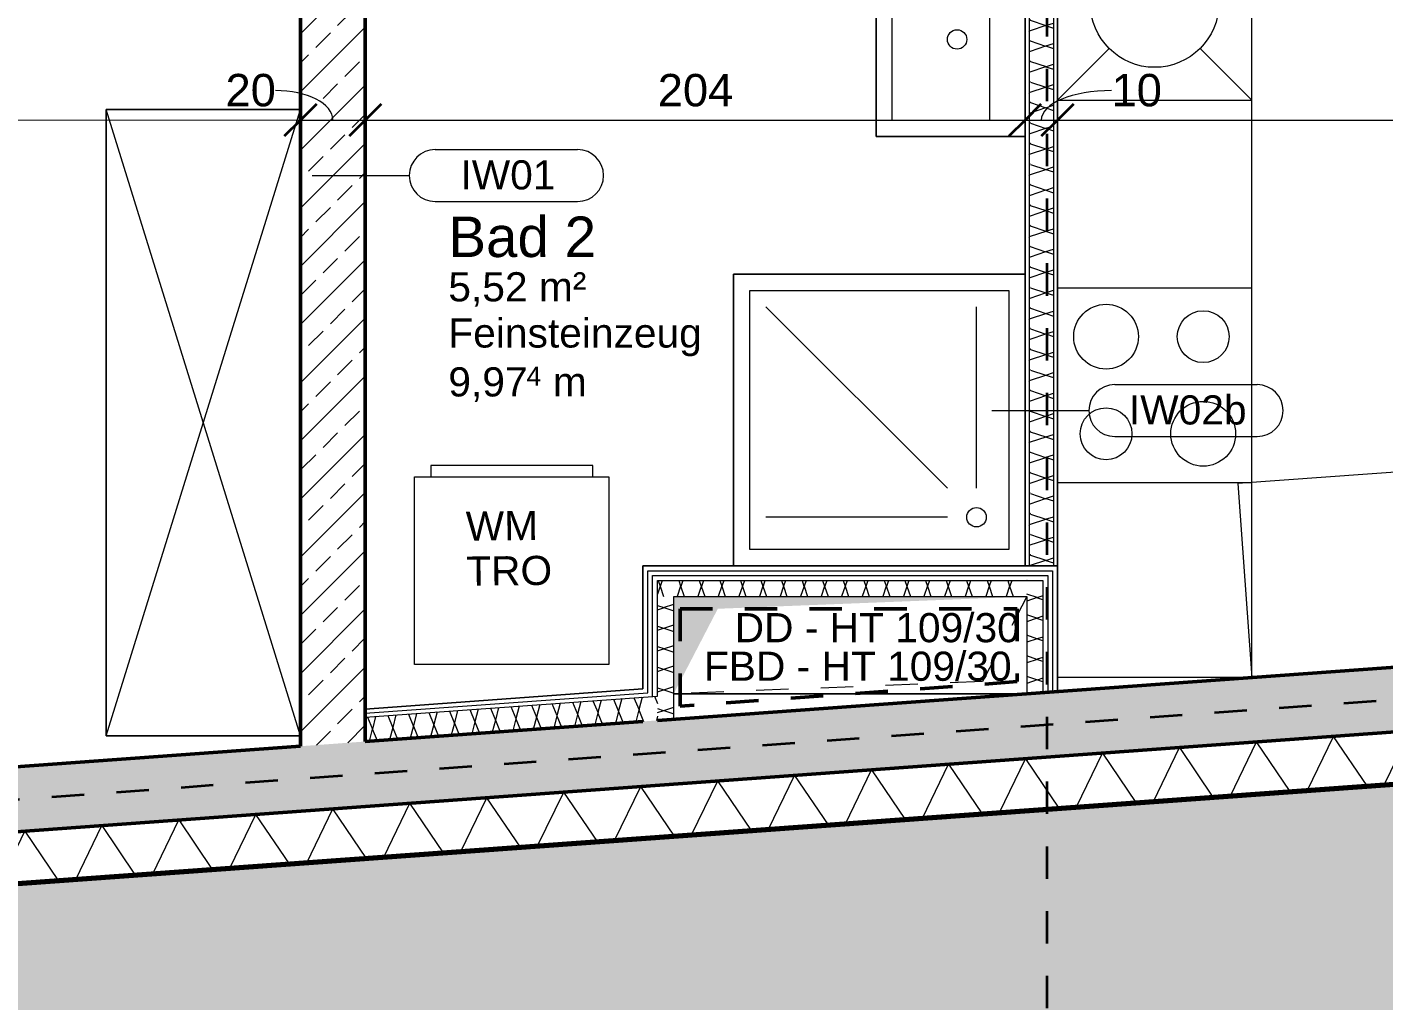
# Model space of a CAD drawing. Header units: metres. Extents: x -67.4 to -27.2, y 43.9 to 89.6.
# Drawn here: x -50.126 to -45.936, y 47.593 to 50.599 of the extents above; entities that cross this region are included whole.
import ezdxf

# ---------------------------------------------------------------- set-up
doc = ezdxf.new("R2010")
doc.units = ezdxf.units.M
doc.linetypes.add('Strich Punkt Mittel', pattern=[0.015875, 0.00635, -0.004763, 0, -0.004763])
doc.linetypes.add('Verdeckt', pattern=[0.003, 0.002, -0.001])
for name, color, linetype, lineweight in [('A-DETL-GENF_', 92, 'Continuous', 13), ('A-DETL-MBND', 5, 'Continuous', 5), ('A_2D', 7, 'Continuous', 13), ('A_Bemassung-50_', 4, 'Continuous', 9), ('A_Bemassung_', 4, 'Continuous', 9), ('A_Beschriftung_', 7, 'Continuous', 9), ('A_Brandabschnitte', 30, 'Verdeckt', 50), ('A_Decken', 8, 'Continuous', 13), ('A_Durchbruch_', 7, 'Continuous', 5), ('A_Durchbruch_Projektion', 8, 'Verdeckt', 5), ('A_Grundstuecksgrenze', 5, 'Continuous', 70), ('A_Moebel', 6, 'Continuous', 13), ('A_Raeume_', 7, 'Continuous', 5), ('A_Raeume_Beschriftung_', 7, 'Continuous', 9), ('A_Raster_', 1, 'Continuous', 9), ('A_Sanitaer', 3, 'Continuous', 13), ('A_Waende', 7, 'Continuous', 13), ('Text', 130, 'Continuous', 9)]:
    doc.layers.add(name, color=color, linetype=linetype, lineweight=lineweight)
doc.styles.add('Arial_2', font='arial.ttf', dxfattribs={"height": 0.09})
doc.styles.add('Arial_3', font='arial.ttf', dxfattribs={"height": 0.125})
doc.styles.add('Arial_4', font='arial.ttf', dxfattribs={"height": 0.05849})
doc.styles.add('Arial_5', font='arial.ttf', dxfattribs={"height": 0.1})
doc.dimstyles.new('WGA-Bemaßung', dxfattribs={"dimscale": 0.3048, "dimtxt": 0.102026, "dimasz": 0.328084, "dimexe": 0.246063, "dimexo": 0.0625, "dimgap": 0.04101, "dimtad": 1, "dimdec": 1, "dimlfac": 100, "dimrnd": 0.5, "dimdsep": 46, "dimtxsty": 'Arial_5', "dimblk1": 'OBLIQUE', "dimblk2": 'OBLIQUE', "dimsah": 1, "dimcen": 0.09, "dimdle": 0.246063, "dimazin": 2, "dimtfac": 1, "dimtdec": 4, "dimtix": 1, "dimtmove": 0, "dimatfit": 3, "dimfxl": 0.656168, "dimfxlon": 1, "dimtvp": 1, "dimtolj": 1, "dimtzin": 0, "dimarcsym": 2})
doc.dimstyles.new('WGA-Bemaßung_3', dxfattribs={"dimscale": 0.3048, "dimtxt": 0.102026, "dimasz": 0.328084, "dimexe": 0.246063, "dimexo": 0.0625, "dimgap": 0.04101, "dimtad": 1, "dimdec": 1, "dimlfac": 100, "dimrnd": 0.5, "dimdsep": 46, "dimtxsty": 'Arial_5', "dimblk1": 'OBLIQUE', "dimblk2": 'OBLIQUE', "dimsah": 1, "dimcen": 0.09, "dimdle": 0.246063, "dimazin": 2, "dimtfac": 1, "dimtdec": 4, "dimtix": 1, "dimtmove": 1, "dimatfit": 3, "dimfxl": 0.656168, "dimfxlon": 1, "dimtvp": 1, "dimtolj": 1, "dimtzin": 0, "dimarcsym": 2})
pattern_1 = [(45, (0, 0), (-0.08980256, 0.08980256), []), (45, (0.0898, 0), (-0.08980256, 0.08980256), [0.0635, -0.03175])]

# ---------------------------------------------------------------- blocks, each defined once
blk = doc.blocks.new('Sani_Waschmaschine - 600x600-V9-263_PP_01OG_BT2')
at = {"layer": 'A_Sanitaer'}
for p, q in [((0.0175, 0.0484), (0.0175, 0.0134)), ((0.0238, 0.0484), (0.0175, 0.0484)), ((0.5175, 0.0484), (0.0175, 0.0484)), ((0.0423, 0.0484), (0.0238, 0.0484)), ((0.0721, 0.0484), (0.0423, 0.0484)), ((0.1116, 0.0484), (0.0721, 0.0484)), ((0.159, 0.0484), (0.1116, 0.0484)), ((0.2119, 0.0484), (0.159, 0.0484)), ((0.2675, 0.0484), (0.2119, 0.0484)), ((0.3231, 0.0484), (0.2675, 0.0484)), ((0.376, 0.0484), (0.3231, 0.0484)), ((0.4234, 0.0484), (0.376, 0.0484)), ((0.463, 0.0484), (0.4234, 0.0484)), ((0.4928, 0.0484), (0.463, 0.0484)), ((0.5112, 0.0484), (0.4928, 0.0484)), ((0.5175, 0.0484), (0.5112, 0.0484)), ((0.5175, 0.0134), (0.5175, 0.0484)), ((-0.0325, 0.0134), (0.5675, 0.0134)), ((-0.0325, -0.5666), (-0.0325, 0.0134)), ((0.0175, 0.0134), (0.0238, 0.0134)), ((0.0175, 0.0134), (0.5175, 0.0134)), ((0.0238, 0.0134), (0.0423, 0.0134)), ((0.0423, 0.0134), (0.0721, 0.0134)), ((0.0721, 0.0134), (0.1116, 0.0134)), ((0.1116, 0.0134), (0.159, 0.0134)), ((0.159, 0.0134), (0.2119, 0.0134)), ((0.2119, 0.0134), (0.2675, 0.0134)), ((0.2675, 0.0134), (0.3231, 0.0134)), ((0.3231, 0.0134), (0.376, 0.0134)), ((0.376, 0.0134), (0.4234, 0.0134)), ((0.4234, 0.0134), (0.463, 0.0134)), ((0.463, 0.0134), (0.4928, 0.0134)), ((0.4928, 0.0134), (0.5112, 0.0134)), ((0.5112, 0.0134), (0.5175, 0.0134)), ((0.5675, 0.0134), (0.5675, -0.5666)), ((0.5675, -0.5666), (-0.0325, -0.5666))]:
    blk.add_line(p, q, dxfattribs=at)
blk = doc.blocks.new('Sani_Kueche_Zeile - Tiefe_600-6531665-263_PP_01OG_BT2')
at = {"layer": 'A_Sanitaer'}
for p, q in [((-1.2005, 0.0254), (-1.2005, -0.5746)), ((-0.8568, 0.0254), (-1.1638, 0.0254)), ((-0.5991, 0.0254), (-0.8568, 0.0254)), ((0.0009, 0.0254), (-0.5991, 0.0254)), ((0.9807, 0.0254), (0.0009, 0.0254)), ((1.7807, 0.0254), (0.9807, 0.0254)), ((1.7807, -0.5746), (1.7807, 0.0254)), ((-1.2005, -0.5746), (-0.5991, -0.5746)), ((-0.5991, -0.5746), (0.0009, -0.5746)), ((0.0009, -0.5746), (0.9807, -0.5746)), ((0.9807, -0.5746), (1.7807, -0.5746))]:
    blk.add_line(p, q, dxfattribs=at)
blk = doc.blocks.new('Sani_Waschtisch_Wandbasiert_eckig_einzel - 600 x 460-11578094-263_PP_01OG_BT2')
at = {"layer": 'A_Sanitaer', "lineweight": 5}
for p, q in [((0.4226, 0.51), (-0.1774, 0.51)), ((-0.1774, 0.51), (-0.1774, 0.05)), ((-0.1774, 0.05), (-0.1774, 0.51)), ((-0.1774, 0.51), (0.4226, 0.51)), ((0.4226, 0.05), (0.4226, 0.51)), ((0.4226, 0.51), (0.4226, 0.05)), ((-0.1274, 0.16), (-0.1274, 0.46)), ((-0.1274, 0.46), (0.3726, 0.46)), ((0.3726, 0.46), (0.3726, 0.16)), ((0.3726, 0.16), (-0.1274, 0.16))]:
    blk.add_line(p, q, dxfattribs=at)
blk.add_circle((0.1226, 0.26), 0.03, dxfattribs=at)
blk = doc.blocks.new('Moeb_Schrank - Schrank_2m_60cm-4872651-263_PP_01OG_BT2')
at = {"layer": 'A_Moebel', "color": 8}
for p, q in [((0, 0), (1.9331, 0.6)), ((0, 0.6), (1.9331, 0)), ((1.9331, 0.6), (0, 0.6)), ((0, 0.6), (0, 0)), ((0, 0), (0, 0.6)), ((0, 0.6), (1.9331, 0.6)), ((1.9331, 0), (1.9331, 0.6)), ((1.9331, 0.6), (1.9331, 0)), ((0, 0), (1.9331, 0)), ((1.9331, 0), (0, 0))]:
    blk.add_line(p, q, dxfattribs=at)
blk = doc.blocks.new('Sani_Kueche_Zeile - Tiefe_600-4903355-263_PP_01OG_BT2')
at = {"layer": 'A_Sanitaer'}
for p, q in [((-1.2005, 0.0254), (-1.2005, -0.5746)), ((0.5995, -0.5746), (0.5995, 0.0254)), ((-1.2005, -0.5746), (-0.6005, -0.5746)), ((-0.6005, -0.5746), (0.5995, -0.5746))]:
    blk.add_line(p, q, dxfattribs=at)
blk = doc.blocks.new('MSys_Kueche_Herd - 600-V55-263_PP_01OG_BT2')
at = {"layer": 'A_Moebel'}
for p, q in [((-1.2005, 0.0254), (-1.2005, -0.5746)), ((-1.2005, 0.0254), (-1.2005, -0.5746)), ((-0.6005, -0.5746), (-0.6005, 0.0254)), ((-0.6005, -0.5746), (-0.6005, 0.0254)), ((-1.2005, -0.5746), (-0.6005, -0.5746)), ((-1.2005, -0.5746), (-0.6005, -0.5746))]:
    blk.add_line(p, q, dxfattribs=at)
for centre, radius in [((-0.7505, -0.1246), 0.1), ((-1.0505, -0.1246), 0.08), ((-1.0505, -0.4246), 0.1), ((-0.7505, -0.4246), 0.08)]:
    blk.add_circle(centre, radius, dxfattribs=at)
blk = doc.blocks.new('MSys_Kueche_Geschirrspueler - 600-5681845-263_PP_01OG_BT2')
at = {"layer": 'A_Moebel'}
for p, q in [((-1.0409, -0.1342), (-1.2005, 0.0254)), ((-0.6005, 0.0254), (-1.2005, 0.0254)), ((-1.2005, 0.0254), (-1.2005, -0.5746)), ((-0.6005, 0.0254), (-0.7601, -0.1342)), ((-0.6005, -0.5746), (-0.6005, 0.0254)), ((-1.0409, -0.415), (-1.2005, -0.5746)), ((-0.6005, -0.5746), (-0.7601, -0.415))]:
    blk.add_line(p, q, dxfattribs=at)
blk.add_circle((-0.9005, -0.2746), 0.1985, dxfattribs=at)
blk = doc.blocks.new('Sani_Duschwanne_Rechteck - 900x900 Aufsatz-425050-263_PP_01OG_BT2')
at = {"layer": 'A_Sanitaer', "lineweight": 5}
for p, q in [((0.4327, 0.9), (-0.4673, 0.9)), ((-0.4673, 0.9), (0.4327, 0.9)), ((0.4327, 0), (0.4327, 0.9)), ((0.4327, 0.9), (0.4327, 0)), ((-0.4173, 0.05), (-0.4173, 0.85)), ((-0.4173, 0.85), (0.3827, 0.85)), ((0.3827, 0.85), (0.3827, 0.05)), ((-0.3173, 0.24), (-0.3173, 0.8)), ((-0.2273, 0.24), (0.3327, 0.8)), ((-0.2273, 0.15), (0.3327, 0.15)), ((0.3827, 0.05), (-0.4173, 0.05))]:
    blk.add_line(p, q, dxfattribs=at)
blk.add_circle((-0.3173, 0.15), 0.03, dxfattribs=at)
blk = doc.blocks.new('Symbol_Schatten - Bodendurchbruch_Schatten-10181165-263_PP_01OG_BT2')
at = {"layer": 'A-DETL-MBND'}
for p, q in [((-0.545, -0.15), (0.5397, -0.15)), ((0.5397, -0.15), (-0.545, -0.15))]:
    blk.add_line(p, q, dxfattribs=at)
blk = doc.blocks.new('Symbol_Schatten - Bodendurchbruch_Schatten-V91-263_PP_01OG_BT2')
at = {"layer": 'A-DETL-GENF_'}
blk.add_hatch(color=256, dxfattribs=at).paths.add_polyline_path([(-0.545, -0.15), (-0.4088, 0.1125), (0.54, 0.15), (-0.545, 0.1499), (-0.545, -0.117)])
at = {"layer": 'A_2D'}
blk.add_line((0.5397, -0.15), (-0.545, -0.15), dxfattribs=at)
at = {"layer": 'A_Durchbruch_'}
blk.add_line((-0.545, -0.15), (0.5397, -0.15), dxfattribs=at)
blk = doc.blocks.new('Symbol_Schatten_Verdeckt_unten - Bodendurchbruch_Schatten_Verdeckt_unten-10181167-263_PP_01OG_BT2')
at = {"layer": 'A_Durchbruch_Projektion'}
for p, q in [((-0.545, -0.15), (-0.545, 0.15)), ((-0.545, 0.15), (0.545, 0.15)), ((-0.40875, 0.1125), (0.545, 0.15)), ((0.545, 0.15), (0.545, -0.15)), ((-0.545, -0.15), (-0.40875, 0.1125)), ((0.545, -0.15), (-0.545, -0.15))]:
    blk.add_line(p, q, dxfattribs=at)
blk = doc.blocks.new('Family - ___-3180367-263_PP_01OG_BT2')
at = {"layer": 'A_Grundstuecksgrenze'}
blk.add_line((-31.8179, 64.901), (-19.6942, 60.8437), dxfattribs=at)
blk = doc.blocks.new('BS_Wand_Lollipop - rechts_oben-2026913-263_PP_01OG_BT2')
at = {"layer": 'A_Beschriftung_'}
for p, q in [((0.0046, 0.0016), (0.0134, 0.0016)), ((-0.003, 0), (0.003, 0)), ((0.0046, -0.0016), (0.0134, -0.0016))]:
    blk.add_line(p, q, dxfattribs=at)
for centre, start, end in [((0.0046, 0), 90, 270), ((0.0134, 0), 270, 90)]:
    blk.add_arc(centre, 0.0016, start, end, dxfattribs=at)
blk = doc.blocks.new('DIMBLOCK310-263_PP_01OG_BT2')
at = {"layer": 'A_Bemassung-50_', "transparency": 16777216}
for p, q in [((-53.9889, 50.3126), (-53.9889, 50.5126)), ((-49.2815, 50.3125), (-49.2815, 50.5125)), ((-54.0639, 50.3126), (-49.2815, 50.3125)), ((-53.9889, 50.3126), (-53.9889, 50.2376)), ((-49.2815, 50.3125), (-49.2815, 50.2375))]:
    blk.add_line(p, q, dxfattribs=at)
at = {"layer": 'A_Bemassung-50_', "lineweight": 35, "transparency": 16777216}
for p, q in [((-53.9889, 50.3126), (-53.9389, 50.3626)), ((-49.2815, 50.3125), (-49.2315, 50.3625)), ((-53.9889, 50.3126), (-54.0389, 50.2626)), ((-49.2815, 50.3125), (-49.3315, 50.2625))]:
    blk.add_line(p, q, dxfattribs=at)
at = {"layer": 'A_Bemassung-50_', "color": 0, "transparency": 16777216, "insert": (-51.8087, 50.4549), "char_height": 0.1, "width": 0.416266, "attachment_point": 1, "rotation": 359.9983, "line_spacing_factor": 0.941778, "style": 'Arial_5'}
blk.add_mtext('470,5', dxfattribs=at)
blk = doc.blocks.new('_Oblique')
at = {"color": 0, "linetype": 'ByBlock', "lineweight": -2}
blk.add_line((-0.5, -0.5), (0.5, 0.5), dxfattribs=at)
blk = doc.blocks.new('DIMBLOCK311-263_PP_01OG_BT2')
at = {"layer": 'A_Bemassung-50_', "transparency": 16777216}
for p, q in [((-49.2815, 50.3125), (-49.2815, 50.5125)), ((-49.0815, 50.3124), (-49.0815, 50.5124)), ((-49.2815, 50.3125), (-49.0815, 50.3124)), ((-49.2815, 50.3125), (-49.2815, 50.2375)), ((-49.0815, 50.3124), (-49.0815, 50.2374))]:
    blk.add_line(p, q, dxfattribs=at)
at = {"layer": 'A_Bemassung-50_', "lineweight": 35, "transparency": 16777216}
for p, q in [((-49.2815, 50.3125), (-49.2315, 50.3625)), ((-49.0815, 50.3124), (-49.0315, 50.3624)), ((-49.2815, 50.3125), (-49.3315, 50.2625)), ((-49.0815, 50.3124), (-49.1315, 50.2625))]:
    blk.add_line(p, q, dxfattribs=at)
at = {"layer": 'A_Bemassung-50_', "transparency": 16777216}
blk.add_ellipse((-49.3591, 50.3125), major_axis=(-0.1776, 0), ratio=0.512395, start_param=3.141593, end_param=4.712389, dxfattribs=at)
at = {"layer": 'A_Bemassung-50_', "color": 0, "transparency": 16777216, "insert": (-49.5129, 50.4548), "char_height": 0.1, "width": 0.184588, "attachment_point": 1, "rotation": 359.9983, "line_spacing_factor": 0.941778, "style": 'Arial_5'}
blk.add_mtext('20', dxfattribs=at)
blk = doc.blocks.new('DIMBLOCK312-263_PP_01OG_BT2')
at = {"layer": 'A_Bemassung-50_', "transparency": 16777216}
for p, q in [((-49.0815, 50.3124), (-49.0815, 50.5124)), ((-47.044, 50.3124), (-47.044, 50.5124)), ((-49.0815, 50.3124), (-47.044, 50.3124)), ((-49.0815, 50.3124), (-49.0815, 50.2374)), ((-47.044, 50.3124), (-47.044, 50.2374))]:
    blk.add_line(p, q, dxfattribs=at)
at = {"layer": 'A_Bemassung-50_', "lineweight": 35, "transparency": 16777216}
for p, q in [((-49.0815, 50.3124), (-49.0315, 50.3624)), ((-47.044, 50.3124), (-46.994, 50.3624)), ((-49.0815, 50.3124), (-49.1315, 50.2625)), ((-47.044, 50.3124), (-47.094, 50.2624))]:
    blk.add_line(p, q, dxfattribs=at)
at = {"layer": 'A_Bemassung-50_', "color": 0, "transparency": 16777216, "insert": (-48.1782, 50.4547), "char_height": 0.1, "width": 0.276883, "attachment_point": 1, "rotation": 359.9983, "line_spacing_factor": 0.941778, "style": 'Arial_5'}
blk.add_mtext('204', dxfattribs=at)
blk = doc.blocks.new('DIMBLOCK313-263_PP_01OG_BT2')
at = {"layer": 'A_Bemassung-50_', "transparency": 16777216}
for p, q in [((-47.044, 50.3124), (-47.044, 50.5124)), ((-46.944, 50.3124), (-46.944, 50.5124)), ((-47.044, 50.3124), (-46.944, 50.3124)), ((-47.044, 50.3124), (-47.044, 50.2374)), ((-46.944, 50.3124), (-46.944, 50.2374))]:
    blk.add_line(p, q, dxfattribs=at)
at = {"layer": 'A_Bemassung-50_', "lineweight": 35, "transparency": 16777216}
for p, q in [((-47.044, 50.3124), (-46.994, 50.3624)), ((-46.944, 50.3124), (-46.894, 50.3624)), ((-47.044, 50.3124), (-47.094, 50.2624)), ((-46.944, 50.3124), (-46.994, 50.2624))]:
    blk.add_line(p, q, dxfattribs=at)
at = {"layer": 'A_Bemassung-50_', "transparency": 16777216}
blk.add_ellipse((-46.777, 50.3124), major_axis=(-0.2171, 0), ratio=0.419162, start_param=4.712389, end_param=6.283185, dxfattribs=at)
at = {"layer": 'A_Bemassung-50_', "color": 0, "transparency": 16777216, "insert": (-46.777, 50.4547), "char_height": 0.1, "width": 0.184588, "attachment_point": 1, "rotation": 359.9983, "line_spacing_factor": 0.941778, "style": 'Arial_5'}
blk.add_mtext('10', dxfattribs=at)
blk = doc.blocks.new('DIMBLOCK314-263_PP_01OG_BT2')
at = {"layer": 'A_Bemassung-50_', "transparency": 16777216}
for p, q in [((-46.944, 50.3124), (-46.944, 50.5124)), ((-40.2188, 50.3122), (-40.2188, 50.5122)), ((-46.944, 50.3124), (-40.1438, 50.3122)), ((-46.944, 50.3124), (-46.944, 50.2374)), ((-40.2188, 50.3122), (-40.2188, 50.2372))]:
    blk.add_line(p, q, dxfattribs=at)
at = {"layer": 'A_Bemassung-50_', "lineweight": 35, "transparency": 16777216}
for p, q in [((-46.944, 50.3124), (-46.894, 50.3624)), ((-40.2188, 50.3122), (-40.1688, 50.3622)), ((-46.944, 50.3124), (-46.994, 50.2624)), ((-40.2188, 50.3122), (-40.2688, 50.2622))]:
    blk.add_line(p, q, dxfattribs=at)
at = {"layer": 'A_Bemassung-50_', "color": 0, "transparency": 16777216, "insert": (-43.7549, 50.4546), "char_height": 0.1, "width": 0.416266, "attachment_point": 1, "rotation": 359.9983, "line_spacing_factor": 0.941778, "style": 'Arial_5'}
blk.add_mtext('672,5', dxfattribs=at)

msp = doc.modelspace()

# ---------------------------------------------------------------- hatches: boundary and pattern name
at = {"layer": 'A-DETL-GENF_'}
msp.add_hatch(color=253, dxfattribs=at).paths.add_polyline_path([(-54.2379, 44.7336), (-32.3013, 44.7336), (-32.3013, 52.5466), (-33.0402, 52.2443), (-41.5978, 48.5741), (-54.349, 47.6519), (-54.449, 47.6519), (-54.349, 46.2693)])
at = {"layer": 'A_Waende', "lineweight": 5}
h = msp.add_hatch(dxfattribs=at)
h.set_pattern_fill('FP_4', color=250, style=0, pattern_type=2)
h.set_pattern_definition(pattern_1)
h.paths.add_polyline_path([(-49.2816, 48.3793), (-49.0816, 48.3938), (-49.0816, 51.5612), (-49.2815, 51.5612), (-49.2816, 48.3938)])
h = msp.add_hatch(dxfattribs=at)
h.set_pattern_fill('FP_152', color=250, angle=-112.36, style=0, pattern_type=2)
h.set_pattern_definition([(314.998, (-47.0438, 50.25523), (0.2539954, -0.1270123), [0.02245, -0.15715]), (314.998, (-46.93266, 50.20735), (0.2539954, -0.1270123), [0.02245, -0.15715]), (314.998, (-47.04405, 50.19153), (0.2539954, -0.1270123), [0.02245, -0.15715]), (314.998, (-46.93291, 50.14365), (0.2539954, -0.1270123), [0.02245, -0.15715]), (341.563, (-47.027803, 50.238915), (0.5079932, -0.1270184), [0.0502, -0.35141]), (341.563, (-46.98042, 50.22267), (0.5079932, -0.1270184), [0.0502, -0.35141]), (341.563, (-47.028053, 50.17522), (0.5079932, -0.1270184), [0.0502, -0.35141]), (341.563, (-46.98029, 50.1599), (0.5079932, -0.1270184), [0.0502, -0.35141]), (44.998, (-46.93272, 50.23873), (-0.254004, -0.1269946), [0.02245, -0.15715]), (44.998, (-47.04405, 50.19153), (-0.254004, -0.1269946), [0.02245, -0.15715]), (44.998, (-46.93297, 50.17504), (-0.254004, -0.1269946), [0.02245, -0.15715]), (44.998, (-47.0443, 50.12784), (-0.254004, -0.1269946), [0.02245, -0.15715]), (18.433, (-46.98042, 50.22267), (-0.5080021, -0.126983), [0.0502, -0.35141]), (18.433, (-47.027738, 50.20753), (-0.5080021, -0.126983), [0.0502, -0.35141]), (18.433, (-46.98029, 50.1599), (-0.5080021, -0.126983), [0.0502, -0.35141]), (18.433, (-47.027987, 50.143836), (-0.5080021, -0.126983), [0.0502, -0.35141])])
h.paths.add_polyline_path([(-46.9566, 48.9361), (-46.9566, 51.5611), (-47.0315, 51.5611), (-47.0315, 48.9361), (-47.0289, 48.9361)])
h = msp.add_hatch(dxfattribs=at)
h.set_pattern_fill('FP_4', color=250, style=0, pattern_type=2)
h.set_pattern_definition(pattern_1)
h.paths.add_polyline_path([(-54.189, 47.8239), (-41.6362, 48.7318), (-41.6841, 48.9288), (-48.1291, 48.4627), (-48.1291, 48.4627), (-54.189, 48.0244)])
h = msp.add_hatch(dxfattribs=at)
h.set_pattern_fill('FP_150', color=250, angle=-112.36, style=0, pattern_type=2)
h.set_pattern_definition([(225, (-47.63198, 48.93578), (-0.127003, -0.254), [0.02245, -0.15715]), (225, (-47.67948, 48.82556), (-0.127003, -0.254), [0.02245, -0.15715]), (225, (-47.694745, 48.93565), (-0.127003, -0.254), [0.02245, -0.15715]), (225, (-47.74263, 48.824505), (-0.127003, -0.254), [0.02245, -0.15715]), (251.565, (-47.646983, 48.920324), (-0.1270007, -0.5079977), [0.0502, -0.35141]), (251.565, (-47.66323, 48.872942), (-0.1270007, -0.5079977), [0.0502, -0.35141]), (251.565, (-47.710677, 48.920574), (-0.1270007, -0.5079977), [0.0502, -0.35141]), (251.565, (-47.726924, 48.87319), (-0.1270007, -0.5079977), [0.0502, -0.35141]), (315, (-47.64717, 48.825245), (-0.127003, 0.254), [0.02245, -0.15715]), (315, (-47.694745, 48.93565), (-0.127003, 0.254), [0.02245, -0.15715]), (315, (-47.71086, 48.825495), (-0.127003, 0.254), [0.02245, -0.15715]), (315, (-47.75844, 48.9359), (-0.127003, 0.254), [0.02245, -0.15715]), (288.435, (-47.66323, 48.872942), (-0.1270007, 0.5079977), [0.0502, -0.35141]), (288.435, (-47.679292, 48.92064), (-0.1270007, 0.5079977), [0.0502, -0.35141]), (288.435, (-47.726924, 48.87319), (-0.1270007, 0.5079977), [0.0502, -0.35141]), (288.435, (-47.742986, 48.92089), (-0.1270007, 0.5079977), [0.0502, -0.35141])])
h.paths.add_polyline_path([(-48.049, 48.8411), (-47.0391, 48.8411), (-47.0391, 48.8911), (-48.1791, 48.8911), (-48.1791, 48.8411), (-48.1291, 48.8411)])
h = msp.add_hatch(dxfattribs=at)
h.set_pattern_fill('FP_57', color=250, angle=247.64, style=0, pattern_type=2)
h.set_pattern_definition([(135, (-46.94378, 48.742435), (-0.253995, 0.127012), [0.02245, -0.15715]), (135, (-47.05531, 48.78939), (-0.253995, 0.127012), [0.02245, -0.15715]), (134.998, (-46.943915, 48.8052), (-0.253995, 0.127012), [0.02245, -0.15715]), (134.998, (-47.05506, 48.853085), (-0.253995, 0.127012), [0.02245, -0.15715]), (161.563, (-46.96016, 48.757822), (-0.507993, 0.1270184), [0.0502, -0.35141]), (161.563, (-47.007544, 48.77407), (-0.507993, 0.1270184), [0.0502, -0.35141]), (161.563, (-46.959912, 48.821516), (-0.507993, 0.1270184), [0.0502, -0.35141]), (161.563, (-47.007294, 48.837763), (-0.507993, 0.1270184), [0.0502, -0.35141]), (225, (-47.05524, 48.75801), (0.254004, 0.126995), [0.02245, -0.15715]), (224.998, (-46.943915, 48.8052), (0.254004, 0.126995), [0.02245, -0.15715]), (224.998, (-47.05499, 48.8217), (0.254004, 0.126995), [0.02245, -0.15715]), (224.998, (-46.94459, 48.86928), (0.254004, 0.126995), [0.02245, -0.15715]), (198.433, (-47.007544, 48.77407), (0.508002, 0.126983), [0.0502, -0.35141]), (198.433, (-46.959847, 48.79013), (0.508002, 0.126983), [0.0502, -0.35141]), (198.433, (-47.007294, 48.837763), (0.508002, 0.126983), [0.0502, -0.35141]), (198.433, (-46.959978, 48.8529), (0.508002, 0.126983), [0.0502, -0.35141])])
h.paths.add_polyline_path([(-47.0391, 48.5415), (-46.9891, 48.5457), (-46.9891, 48.8911), (-47.0391, 48.8911), (-47.0391, 48.5419)])
h = msp.add_hatch(dxfattribs=at)
h.set_pattern_fill('FP_151', color=250, angle=-112.36, style=0, pattern_type=2)
h.set_pattern_definition([(315, (-48.22383, 48.64832), (0.253995, -0.127012), [0.02245, -0.15715]), (315, (-48.11269, 48.60044), (0.253995, -0.127012), [0.02245, -0.15715]), (314.998, (-48.22408, 48.58463), (0.253995, -0.127012), [0.02245, -0.15715]), (314.998, (-48.11256, 48.53767), (0.253995, -0.127012), [0.02245, -0.15715]), (341.563, (-48.20876, 48.63239), (0.507993, -0.1270184), [0.0502, -0.35141]), (341.563, (-48.160072, 48.616686), (0.507993, -0.1270184), [0.0502, -0.35141]), (341.563, (-48.207704, 48.56924), (0.507993, -0.1270184), [0.0502, -0.35141]), (341.563, (-48.160322, 48.552992), (0.507993, -0.1270184), [0.0502, -0.35141]), (45, (-48.11238, 48.63275), (-0.254004, -0.126995), [0.02245, -0.15715]), (44.998, (-48.22408, 48.58463), (-0.254004, -0.126995), [0.02245, -0.15715]), (44.998, (-48.112625, 48.569055), (-0.254004, -0.126995), [0.02245, -0.15715]), (44.998, (-48.22395, 48.52186), (-0.254004, -0.126995), [0.02245, -0.15715]), (18.433, (-48.160072, 48.616686), (-0.508002, -0.126983), [0.0502, -0.35141]), (18.433, (-48.20777, 48.600624), (-0.508002, -0.126983), [0.0502, -0.35141]), (18.433, (-48.160322, 48.552992), (-0.508002, -0.126983), [0.0502, -0.35141]), (18.433, (-48.20802, 48.53693), (-0.508002, -0.126983), [0.0502, -0.35141])])
h.paths.add_polyline_path([(-48.1791, 48.4591), (-48.1291, 48.4627), (-48.1291, 48.8411), (-48.1791, 48.8411), (-48.1791, 48.4606)])
h = msp.add_hatch(dxfattribs=at)
h.set_pattern_fill('FP_2', color=250, angle=-157.36, style=0, pattern_type=2)
h.set_pattern_definition([(184.137, (-47.9932, 48.2723), (0.0148886, -0.205842), []), (244.137, (-47.9932, 48.2723), (0.1857, -0.090023), []), (304.137, (-47.9932, 48.2723), (0.1708203, 0.115815), [])])
h.paths.add_polyline_path([(-54.349, 47.6519), (-41.5978, 48.5741), (-41.6362, 48.7318), (-54.349, 47.8123), (-54.349, 47.6519)])
h = msp.add_hatch(dxfattribs=at)
h.set_pattern_fill('FP_153', color=250, angle=-112.36, style=0, pattern_type=2)
h.set_pattern_definition([(229.137, (-48.65289, 48.5253), (-0.108349, -0.2625), [0.02245, -0.15715]), (229.137, (-48.69245, 48.41073), (-0.108349, -0.2625), [0.02245, -0.15715]), (229.137, (-48.71664, 48.52016), (-0.108349, -0.2625), [0.02245, -0.15715]), (229.137, (-48.75582, 48.40652), (-0.108349, -0.2625), [0.02245, -0.15715]), (255.702, (-48.667356, 48.50854), (-0.090022, -0.515836), [0.0502, -0.35141]), (255.702, (-48.679904, 48.459635), (-0.090022, -0.515836), [0.0502, -0.35141]), (255.702, (-48.731103, 48.503403), (-0.090022, -0.515836), [0.0502, -0.35141]), (255.702, (-48.74365, 48.4545), (-0.090022, -0.515836), [0.0502, -0.35141]), (319.137, (-48.66031, 48.41265), (-0.144996, 0.244176), [0.02245, -0.15715]), (319.137, (-48.71664, 48.52016), (-0.144996, 0.244176), [0.02245, -0.15715]), (319.137, (-48.72367, 48.40844), (-0.144996, 0.244176), [0.02245, -0.15715]), (319.137, (-48.78001, 48.51595), (-0.144996, 0.244176), [0.02245, -0.15715]), (292.572, (-48.679904, 48.459635), (-0.1633175, 0.497512), [0.0502, -0.35141]), (292.572, (-48.698957, 48.505318), (-0.1633175, 0.497512), [0.0502, -0.35141]), (292.572, (-48.74365, 48.4545), (-0.1633175, 0.497512), [0.0502, -0.35141]), (292.572, (-48.762324, 48.501107), (-0.1633175, 0.497512), [0.0502, -0.35141])])
h.paths.add_polyline_path([(-49.0816, 48.3938), (-49.0816, 48.3938), (-48.1791, 48.4591), (-48.1791, 48.5343), (-49.0816, 48.469), (-49.0816, 48.4284)])

# ---------------------------------------------------------------- linework, layer by layer
at = {"layer": 'A_2D'}
msp.add_line((-41.5978, 48.5741), (-54.349, 47.6519), dxfattribs=at)
at = {"layer": 'A_Brandabschnitte'}
for p, q in [((-48.1096, 48.5033), (-48.1096, 48.8036)), ((-48.1096, 48.8036), (-47.069, 48.8036)), ((-47.069, 48.8036), (-47.069, 48.5786)), ((-47.069, 48.5786), (-48.1096, 48.5033))]:
    msp.add_line(p, q, dxfattribs=at)
at = {"layer": 'A_Decken'}
msp.add_line((-48.1291, 48.5412), (-47.0444, 48.5411), dxfattribs=at)
at = {"layer": 'A_Raeume_', "flags": 128}
for points in [[(-46.9441, 48.5484), (-41.6841, 48.9288), (-40.2188, 49.5573), (-40.2187, 52.9884), (-44.7588, 52.9886), (-44.7588, 52.9888), (-45.265, 52.9888), (-45.265, 52.9886), (-45.4181, 52.9886), (-46.8838, 52.9886), (-46.8838, 52.8238), (-46.944, 52.8238), (-46.944, 51.6766), (-46.944, 51.5236), (-46.9441, 48.9377), (-46.9441, 48.9361), (-46.9441, 48.8886)], [(-53.989, 48.0388), (-49.2816, 48.3793), (-49.2816, 48.4367), (-49.2815, 51.4737), (-50.444, 51.4737), (-53.9889, 51.4738)], [(-49.0815, 51.4737), (-49.0816, 48.494), (-48.2241, 48.5561), (-48.2241, 48.9361), (-47.0441, 48.9361), (-47.044, 51.4736), (-47.0818, 51.4736)]]:
    msp.add_lwpolyline(points, close=True, dxfattribs=at)
at = {"layer": 'A_Raster_', "linetype": 'Strich Punkt Mittel', "lineweight": 35}
for p, q in [((-46.9759, 85.8702), (-46.9771, 46.5269)), ((-56.4327, 47.7618), (-37.1299, 49.158))]:
    msp.add_line(p, q, dxfattribs=at)
at = {"layer": 'A_Waende'}
for p, q in [((-46.9441, 48.5484), (-46.944, 51.5736)), ((-46.9565, 51.5611), (-46.9566, 48.9361)), ((-47.044, 51.4736), (-47.0441, 48.9361)), ((-47.0315, 51.4861), (-47.0316, 48.9361)), ((-46.9441, 48.9361), (-48.2241, 48.9361)), ((-48.2241, 48.9361), (-48.2241, 48.5561)), ((-47.0441, 48.9361), (-47.0316, 48.9361)), ((-46.9566, 48.9361), (-46.9441, 48.9361)), ((-48.1791, 48.8911), (-46.9891, 48.8911)), ((-48.1791, 48.5343), (-48.1791, 48.8911)), ((-46.9891, 48.8911), (-46.9891, 48.5451)), ((-48.2241, 48.5561), (-49.0816, 48.494)), ((-49.0816, 48.469), (-48.1791, 48.5343))]:
    msp.add_line(p, q, dxfattribs=at)
at = {"layer": 'A_Waende', "color": 10, "lineweight": 50}
for p, q in [((-49.2815, 51.5612), (-49.2816, 48.3793)), ((-49.0816, 48.3938), (-49.0815, 51.5612)), ((-41.6841, 48.9288), (-48.1791, 48.4591)), ((-54.189, 47.8239), (-41.6362, 48.7318)), ((-48.2241, 48.4558), (-49.0816, 48.3938)), ((-49.2816, 48.3793), (-53.989, 48.0388))]:
    msp.add_line(p, q, dxfattribs=at)
at = {"layer": 'A_Waende', "color": 250, "lineweight": 5}
for p, q in [((-47.0316, 48.9361), (-46.9566, 48.9361)), ((-48.1291, 48.8411), (-47.0391, 48.8411)), ((-48.1291, 48.4627), (-48.1291, 48.8411)), ((-47.0391, 48.8411), (-47.0391, 48.5415)), ((-54.349, 47.6519), (-41.5978, 48.5741))]:
    msp.add_line(p, q, dxfattribs=at)
at = {"layer": 'A_Waende', "lineweight": 18}
for p, q in [((-48.2091, 48.9211), (-46.9591, 48.9211)), ((-48.2091, 48.5446), (-48.2091, 48.9211)), ((-48.1941, 48.9061), (-46.9741, 48.9061)), ((-48.1941, 48.5332), (-48.1941, 48.9061)), ((-46.9741, 48.9061), (-46.9741, 48.5462)), ((-46.9591, 48.9211), (-46.9591, 48.5473)), ((-49.0816, 48.4815), (-48.2091, 48.5446))]:
    msp.add_line(p, q, dxfattribs=at)

# ---------------------------------------------------------------- block references
at = {"layer": 'A-DETL-MBND', "rotation": 359.998275878371}
msp.add_blockref('Symbol_Schatten - Bodendurchbruch_Schatten-10181165-263_PP_01OG_BT2', (-47.5841, 48.6911), dxfattribs=at)
at = {"layer": 'A_2D'}
for name, rotation in [('Symbol_Schatten - Bodendurchbruch_Schatten-V91-263_PP_01OG_BT2', 359.998275878371), ('Symbol_Schatten_Verdeckt_unten - Bodendurchbruch_Schatten_Verdeckt_unten-10181167-263_PP_01OG_BT2', 179.998275878371)]:
    msp.add_blockref(name, (-47.5841, 48.6911), dxfattribs=dict(at, rotation=rotation))
at = {"layer": 'A_Beschriftung_', "xscale": 49.99999999999998, "yscale": 49.99999999999998, "zscale": 49.99999999999998}
for p in [(-49.0957, 50.1411), (-46.9972, 49.4155)]:
    msp.add_blockref('BS_Wand_Lollipop - rechts_oben-2026913-263_PP_01OG_BT2', p, dxfattribs=at)
at = {"layer": 'A_Grundstuecksgrenze', "rotation": 22.64000000000043}
msp.add_blockref('Family - ___-3180367-263_PP_01OG_BT2', (0, 0), dxfattribs=at)
at = {"layer": 'A_Moebel'}
for name, p, rotation in [('MSys_Kueche_Geschirrspueler - 600-5681845-263_PP_01OG_BT2', (-46.3695, 49.7731), 269.9982758784549), ('MSys_Kueche_Herd - 600-V55-263_PP_01OG_BT2', (-46.9186, 50.3943), 89.99827587845454)]:
    msp.add_blockref(name, p, dxfattribs=dict(at, rotation=rotation))
at = {"layer": 'A_Moebel', "color": 8, "rotation": 89.99827587845473}
msp.add_blockref('Moeb_Schrank - Schrank_2m_60cm-4872651-263_PP_01OG_BT2', (-49.2816, 48.4118), dxfattribs=at)
at = {"layer": 'A_Sanitaer'}
for name, p, rotation in [('Sani_Kueche_Zeile - Tiefe_600-6531665-263_PP_01OG_BT2', (-46.9187, 49.7929), 89.99827587845473), ('Sani_Waschtisch_Wandbasiert_eckig_einzel - 600 x 460-11578094-263_PP_01OG_BT2', (-46.994, 50.4386), 89.99827587845391), ('Sani_Duschwanne_Rechteck - 900x900 Aufsatz-425050-263_PP_01OG_BT2', (-47.0441, 49.4034), 89.99827587859723), ('Sani_Kueche_Zeile - Tiefe_600-4903355-263_PP_01OG_BT2', (-45.748, 48.6604), 184.1368945284545), ('Sani_Waschmaschine - 600x600-V9-263_PP_01OG_BT2', (-48.8966, 49.1978), 359.998275878371)]:
    msp.add_blockref(name, p, dxfattribs=dict(at, rotation=rotation))

# ---------------------------------------------------------------- texts
at = {"layer": 'A_Beschriftung_', "char_height": 0.09, "attachment_point": 1, "style": 'Arial_2'}
for s, insert, width in [('IW01', (-48.7876, 50.1882), 0.356751), ('IW02b', (-46.7235, 49.4625), 0.440928), ('DD - HT 109/30', (-47.9407, 48.7903), 1.046202), ('FBD - HT 109/30', (-48.0357, 48.6713), 1.130379)]:
    msp.add_mtext(s, dxfattribs=dict(at, insert=insert, width=width))
at = {"layer": 'A_Raeume_Beschriftung_', "attachment_point": 1}
for s, insert, char_height, width, style in [('Bad 2', (-48.825, 50.0145), 0.125, 0.549156, 'Arial_3'), ('5,52 m²', (-48.825, 49.8426), 0.09, 0.505063, 'Arial_2'), ('Feinsteinzeug', (-48.825, 49.7), 0.09, 0.909915, 'Arial_2'), ('9,97', (-48.825, 49.5491), 0.09, 0.292616, 'Arial_2'), ('4', (-48.5836, 49.5509), 0.0585, 0.056118, 'Arial_4'), (' m', (-48.5373, 49.5491), 0.09, 0.164346, 'Arial_2')]:
    msp.add_mtext(s, dxfattribs=dict(at, insert=insert, char_height=char_height, width=width, style=style))
at = {"layer": 'Text', "color": 7, "char_height": 0.09, "attachment_point": 1, "rotation": 0.5693, "style": 'Arial_2'}
for s, insert, width in [('WM', (-48.7717, 49.1037), 0.276582), ('TRO', (-48.7703, 48.9648), 0.316667)]:
    msp.add_mtext(s, dxfattribs=dict(at, insert=insert, width=width))

# ---------------------------------------------------------------- dimensions: what is measured, and where the dimension line sits
at = {"layer": 'A_Bemassung_'}
for base, p1, p2, angle, override, picture, middle in [((-49.2815, 50.3125), (-53.9889, 50.5126), (-49.2815, 50.5125), 359.9983, {"dimpost": '<>', "dimfxl": 4.70738}, 'DIMBLOCK310-263_PP_01OG_BT2', (-51.6352, 50.3761)), ((-47.0440420144, 50.3123876626), (-49.0815359952, 50.5124489741), (-47.0440359961, 50.5123876625), 359.9982758785, {"dimpost": '<>', "dimfxl": 2.0375}, 'DIMBLOCK312-263_PP_01OG_BT2', (-48.0627901014, 50.3759756174)), ((-40.2188, 50.3122), (-46.944, 50.5124), (-40.2188, 50.5122), 359.9983, {"dimpost": '<>', "dimfxl": 6.725242}, 'DIMBLOCK314-263_PP_01OG_BT2', (-43.5814, 50.3758))]:
    dim = msp.add_linear_dim(base=base, p1=p1, p2=p2, angle=angle, dimstyle='WGA-Bemaßung', override=override, dxfattribs=at)
    dim.commit()
    dim.dimension.update_dxf_attribs({"geometry": picture, "text_midpoint": middle})
for base, p1, p2, override, picture, middle in [((-49.0815, 50.3124), (-49.2815, 50.5125), (-49.0815, 50.5124), {"dimpost": '<>', "dimfxl": 0.2}, 'DIMBLOCK311-263_PP_01OG_BT2', (-49.4206, 50.3881)), ((-46.944, 50.3124), (-47.044, 50.5124), (-46.944, 50.5124), {"dimpost": '<>', "dimfxl": 0.1}, 'DIMBLOCK313-263_PP_01OG_BT2', (-46.6847, 50.388))]:
    dim = msp.add_linear_dim(base=base, p1=p1, p2=p2, angle=359.9983, dimstyle='WGA-Bemaßung_3', override=override, dxfattribs=at)
    dim.commit()
    dim.dimension.update_dxf_attribs({"geometry": picture, "text_midpoint": middle, "dimtype": 160})

doc.saveas('drawing.dxf')
